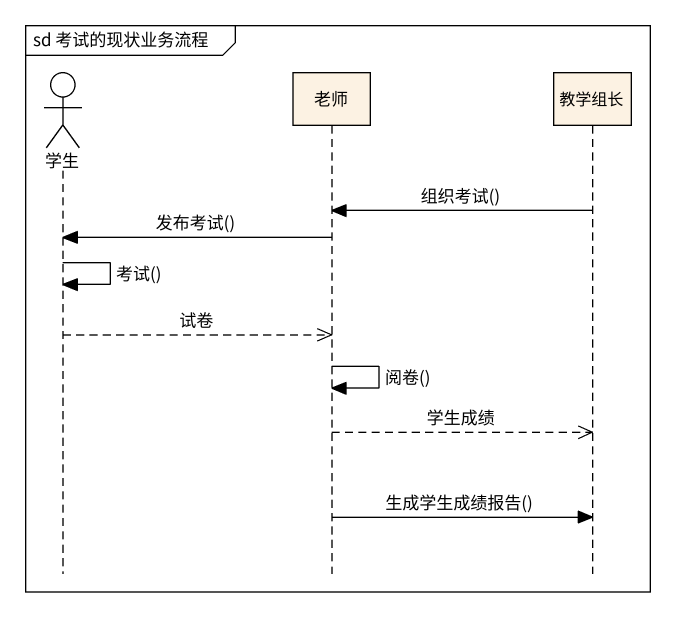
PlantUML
@startuml
mainframe sd 考试的现状业务流程
hide footbox
actor 学生
participant 老师
participant 教学组长

教学组长 -> 老师 : 组织考试()
老师 -> 学生 : 发布考试()
学生 -> 学生 : 考试()
学生 -->> 老师 : 试卷
老师 -> 老师 : 阅卷()
老师 -->> 教学组长 : 学生成绩
老师 -> 教学组长 : 生成学生成绩报告()
@enduml
